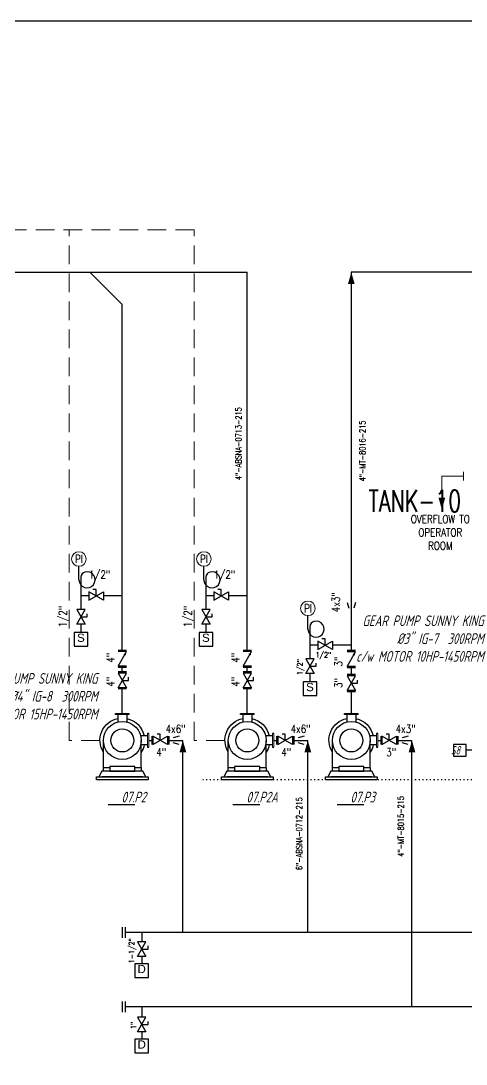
# Model space of a CAD drawing. Extents: x -29512 to 147477, y -5232 to 39709.
# Drawn here: x 140694.6 to 140736.3, y 9147.7 to 9245.5 of the extents above; entities that cross this region are included whole.
import ezdxf
from ezdxf.enums import TextEntityAlignment as Align

# ---------------------------------------------------------------- set-up
doc = ezdxf.new("R2010")
doc.units = 0
for name, pattern in [('ASSI', [16, 10, -2, 2, -2]), ('DOTTED', [0.25, 0, -0.25]), ('HIDDEN', [0.375, 0.25, -0.125])]:
    doc.linetypes.add(name, pattern=pattern)
doc.layers.get('0').update_dxf_attribs({"linetype": 'CONTINUOUS'})
for name, color, linetype, lineweight in [('DIMENSI', 20, 'CONTINUOUS', 9), ('FITTING', 7, 'CONTINUOUS', 13), ('TAG', 140, 'CONTINUOUS', 13)]:
    doc.layers.add(name, color=color, linetype=linetype, lineweight=lineweight)
for name, color, linetype in [('DIMENSION', 3, 'CONTINUOUS'), ('HATCH', 4, 'CONTINUOUS'), ('NUVOLA', 6, 'CONTINUOUS'), ('P-707D', 7, 'CONTINUOUS'), ('RED', 1, 'CONTINUOUS'), ('roller', 11, 'CONTINUOUS'), ('S', 7, 'CONTINUOUS')]:
    doc.layers.add(name, color=color, linetype=linetype)
doc.styles.add('A3', font='arial.ttf', dxfattribs={"height": 0.3})
doc.styles.add('Romans100', font='romans.shx', dxfattribs={"width": 0.8, "height": 200})
doc.styles.add('S', font='ITALIC', dxfattribs={"height": 6})
doc.styles.add('S25', font='SIMPLEX', dxfattribs={"width": 0.8, "height": 0.25})
doc.styles.add('S3S', font='SIMPLEX', dxfattribs={"width": 0.7, "height": 0.3})
doc.styles.add('STYLE4', font='isocp.shx', dxfattribs={"width": 0.8, "oblique": 15, "height": 2})

# ---------------------------------------------------------------- blocks, each defined once
blk = doc.blocks.new('PRESA', base_point=(1.75, 0.1))
for p, q in [((1.5, 0.1), (1.5, 0.6)), ((1.5, 0.6), (2, 0.6)), ((2, 0.6), (2, 0.1)), ((2, 0.1), (1.5, 0.1))]:
    blk.add_line(p, q)
at = {"style": 'S', "width": 1.2}
blk.add_attdef('1', text='', height=0.3, dxfattribs=at).set_placement((1.75, 0.2), align=Align.CENTER)
blk = doc.blocks.new('FRECC2', base_point=(19.5, 44))
at = {"layer": 'RED'}
blk.add_solid([(19.5, 44), (19.85, 44.1), (19.85, 43.9)], dxfattribs=at)

msp = doc.modelspace()

# ---------------------------------------------------------------- linework, layer by layer
at = {"color": 4, "lineweight": 20}
for p, q in [((140736.0911, 9202.7981), (140734.0477, 9202.7981)), ((140734.0477, 9202.7981), (140734.0477, 9199.6674))]:
    msp.add_line(p, q, dxfattribs=at)
for p, q in [((140702.3074, 9191.1731), (140700.9305, 9191.9599)), ((140700.9305, 9191.1731), (140702.3074, 9191.9599)), ((140700.9305, 9191.9599), (140700.9305, 9191.1731)), ((140701.619, 9192.1566), (140701.3239, 9192.1566)), ((140701.619, 9191.5665), (140701.619, 9192.1566)), ((140702.3074, 9191.9599), (140702.3074, 9191.1731)), ((140714.029, 9191.1731), (140712.6521, 9191.9599)), ((140712.6521, 9191.1731), (140714.029, 9191.9599)), ((140712.6521, 9191.9599), (140712.6521, 9191.1731)), ((140713.3405, 9192.1566), (140713.0455, 9192.1566)), ((140713.3405, 9191.5665), (140713.3405, 9192.1566)), ((140714.029, 9191.9599), (140714.029, 9191.1731)), ((140699.8082, 9188.9097), (140700.595, 9190.2867)), ((140699.8082, 9190.2867), (140700.595, 9188.9097)), ((140700.595, 9190.2867), (140699.8082, 9190.2867)), ((140711.5297, 9188.9097), (140712.3165, 9190.2867)), ((140711.5297, 9190.2867), (140712.3165, 9188.9097)), ((140712.3165, 9190.2867), (140711.5297, 9190.2867)), ((140700.2016, 9189.5982), (140700.7917, 9189.5982)), ((140700.7917, 9189.5982), (140700.7917, 9189.8933)), ((140711.9231, 9189.5982), (140712.5132, 9189.5982)), ((140712.5132, 9189.5982), (140712.5132, 9189.8933)), ((140700.595, 9188.9097), (140699.8082, 9188.9097)), ((140712.3165, 9188.9097), (140711.5297, 9188.9097)), ((140723.786, 9186.5498), (140722.4091, 9187.3366)), ((140722.4091, 9186.5498), (140723.786, 9187.3366)), ((140722.4091, 9187.3366), (140722.4091, 9186.5498)), ((140723.0976, 9187.5333), (140722.8025, 9187.5333)), ((140723.0976, 9186.9432), (140723.0976, 9187.5333)), ((140723.786, 9187.3366), (140723.786, 9186.5498)), ((140721.2868, 9184.2865), (140722.0736, 9185.6634)), ((140721.2868, 9185.6634), (140722.0736, 9184.2865)), ((140722.0736, 9185.6634), (140721.2868, 9185.6634)), ((140722.2703, 9184.9749), (140722.2703, 9185.27)), ((140703.6839, 9182.9642), (140704.4707, 9184.3411)), ((140703.6839, 9184.3411), (140704.4707, 9182.9642)), ((140704.4707, 9184.3411), (140703.6839, 9184.3411)), ((140715.4054, 9182.9642), (140716.1922, 9184.3411)), ((140715.4054, 9184.3411), (140716.1922, 9182.9642)), ((140716.1922, 9184.3411), (140715.4054, 9184.3411)), ((140722.0736, 9184.2865), (140721.2868, 9184.2865)), ((140721.6802, 9184.9749), (140722.2703, 9184.9749)), ((140704.0773, 9183.6526), (140704.6674, 9183.6526)), ((140704.6674, 9183.6526), (140704.6674, 9183.9477)), ((140715.7988, 9183.6526), (140716.3889, 9183.6526)), ((140716.3889, 9183.6526), (140716.3889, 9183.9477)), ((140725.1625, 9182.6986), (140725.9493, 9184.0755)), ((140725.1625, 9184.0755), (140725.9493, 9182.6986)), ((140725.9493, 9184.0755), (140725.1625, 9184.0755)), ((140725.5559, 9183.3871), (140726.146, 9183.3871)), ((140726.146, 9183.3871), (140726.146, 9183.6821)), ((140704.4707, 9182.9642), (140703.6839, 9182.9642)), ((140716.1922, 9182.9642), (140715.4054, 9182.9642)), ((140725.9493, 9182.6986), (140725.1625, 9182.6986)), ((140706.9476, 9178.4199), (140706.9476, 9177.6331)), ((140708.3246, 9177.6331), (140706.9476, 9178.4199)), ((140706.9476, 9177.6331), (140708.3246, 9178.4199)), ((140707.6361, 9178.6166), (140707.341, 9178.6166)), ((140707.6361, 9178.0265), (140707.6361, 9178.6166)), ((140708.3246, 9178.4199), (140708.3246, 9177.6331)), ((140720.0461, 9177.6331), (140718.6692, 9178.4199)), ((140718.6692, 9177.6331), (140720.0461, 9178.4199)), ((140718.6692, 9178.4199), (140718.6692, 9177.6331)), ((140719.3576, 9178.6166), (140719.0626, 9178.6166)), ((140719.3576, 9178.0265), (140719.3576, 9178.6166)), ((140720.0461, 9178.4199), (140720.0461, 9177.6331)), ((140729.8031, 9177.6331), (140728.4262, 9178.4199)), ((140728.4262, 9177.6331), (140729.8031, 9178.4199)), ((140728.4262, 9178.4199), (140728.4262, 9177.6331)), ((140729.1147, 9178.6166), (140728.8196, 9178.6166)), ((140729.1147, 9178.0265), (140729.1147, 9178.6166)), ((140729.8031, 9178.4199), (140729.8031, 9177.6331)), ((140705.5071, 9157.7817), (140706.2939, 9159.1586)), ((140705.5071, 9159.1586), (140706.2939, 9157.7817)), ((140706.2939, 9159.1586), (140705.5071, 9159.1586)), ((140706.4906, 9158.4701), (140706.4906, 9158.7652)), ((140706.2939, 9157.7817), (140705.5071, 9157.7817)), ((140705.9005, 9158.4701), (140706.4906, 9158.4701)), ((140705.5071, 9150.709), (140706.2939, 9152.0859)), ((140705.5071, 9152.0859), (140706.2939, 9150.709)), ((140706.2939, 9152.0859), (140705.5071, 9152.0859)), ((140705.9005, 9151.3974), (140706.4906, 9151.3974)), ((140706.4906, 9151.3974), (140706.4906, 9151.6925)), ((140706.2939, 9150.709), (140705.5071, 9150.709))]:
    msp.add_line(p, q)
at = {"color": 7, "lineweight": 20}
for centre in [(140700.0106, 9195.0287), (140711.7322, 9195.0287), (140721.4892, 9190.4054)]:
    msp.add_circle(centre, 0.6834, dxfattribs=at)
at = {"color": 4, "lineweight": 20}
msp.add_solid([(140734.0477, 9199.6674), (140734.3624, 9200.7689), (140733.733, 9200.7689)], dxfattribs=at)
at = {"layer": 'DIMENSI', "color": 0, "linetype": 'ByBlock', "lineweight": 9}
for points in [[(140704.7211, 9180.5539), (140703.4335, 9180.5539)], [(140704.7211, 9180.4562), (140703.4335, 9180.4562)], [(140716.4426, 9180.5539), (140715.155, 9180.5539)], [(140716.4426, 9180.4562), (140715.155, 9180.4562)], [(140726.1997, 9180.5539), (140724.9121, 9180.5539)], [(140726.1997, 9180.4562), (140724.9121, 9180.4562)], [(140706.4558, 9177.3827), (140706.4558, 9178.6703)], [(140706.5535, 9177.3827), (140706.5535, 9178.6703)], [(140718.1773, 9177.3827), (140718.1773, 9178.6703)], [(140718.275, 9177.3827), (140718.275, 9178.6703)], [(140727.9344, 9177.3827), (140727.9344, 9178.6703)], [(140728.032, 9177.3827), (140728.032, 9178.6703)]]:
    msp.add_lwpolyline(points, close=True, dxfattribs=at)
at = {"layer": 'DIMENSION', "color": 4, "linetype": 'HIDDEN', "lineweight": 13, "ltscale": 7}
for p, q in [((140710.8273, 9225.8617), (140621.1031, 9225.8617)), ((140699.1057, 9178.0265), (140699.1057, 9225.8617)), ((140710.8273, 9178.0265), (140710.8273, 9225.8617)), ((140701.982, 9178.0265), (140699.1057, 9178.0265)), ((140713.7035, 9178.0265), (140710.8273, 9178.0265))]:
    msp.add_line(p, q, dxfattribs=at)
at = {"layer": 'DIMENSION', "color": 0, "linetype": 'ByBlock', "ltscale": 0.5}
for p, q in [((140725.5559, 9221.8995), (140725.5559, 9186.45)), ((140801.1622, 9221.8995), (140725.5559, 9221.8995)), ((140700.9305, 9191.5665), (140700.2016, 9191.5665)), ((140700.2016, 9191.5665), (140700.2016, 9190.2867)), ((140704.0773, 9191.5665), (140702.3074, 9191.5665)), ((140712.6521, 9191.5665), (140711.9231, 9191.5665)), ((140711.9231, 9191.5665), (140711.9231, 9190.2867)), ((140715.7988, 9191.5665), (140714.029, 9191.5665)), ((140700.2016, 9188.9097), (140700.2016, 9188.149)), ((140711.9231, 9188.9097), (140711.9231, 9188.149)), ((140721.6802, 9186.9432), (140721.6802, 9185.6634)), ((140722.4091, 9186.9432), (140721.6802, 9186.9432)), ((140725.5559, 9186.9432), (140723.786, 9186.9432)), ((140721.6802, 9184.2865), (140721.6802, 9183.5257)), ((140725.5559, 9182.5834), (140725.5559, 9180.5539)), ((140703.4335, 9180.4562), (140703.4335, 9180.5539)), ((140715.155, 9180.4562), (140715.155, 9180.5539)), ((140724.9121, 9180.4562), (140724.9121, 9180.5539)), ((140704.08, 9160.534), (140704.08, 9159.5152)), ((140704.3417, 9160.534), (140704.3417, 9159.5152)), ((140705.9005, 9160.0246), (140705.9005, 9159.1586)), ((140705.9005, 9157.7817), (140705.9005, 9157.1065)), ((140704.08, 9153.5709), (140704.08, 9152.5521)), ((140704.3417, 9153.5709), (140704.3417, 9152.5521)), ((140705.9005, 9153.0615), (140705.9005, 9152.0859)), ((140705.9005, 9150.709), (140705.9005, 9150.0338))]:
    msp.add_line(p, q, dxfattribs=at)
at = {"layer": 'DIMENSION', "color": 6, "linetype": 'ByBlock', "ltscale": 0.5}
for p, q in [((140704.4707, 9186.465), (140703.6839, 9186.465)), ((140716.1922, 9186.465), (140715.4054, 9186.465)), ((140725.9493, 9186.45), (140725.1625, 9186.45)), ((140704.4707, 9184.8576), (140703.6839, 9184.8576)), ((140704.4707, 9184.4563), (140703.6839, 9184.4563)), ((140716.1922, 9184.8576), (140715.4054, 9184.8576)), ((140716.1922, 9184.4563), (140715.4054, 9184.4563)), ((140725.9493, 9184.8426), (140725.1625, 9184.8426)), ((140725.9493, 9184.1908), (140725.1625, 9184.1908)), ((140704.4707, 9182.8489), (140703.6839, 9182.8489)), ((140716.1922, 9182.8489), (140715.4054, 9182.8489)), ((140725.9493, 9182.5834), (140725.1625, 9182.5834)), ((140706.8324, 9178.4199), (140706.8324, 9177.6331)), ((140708.4398, 9178.4199), (140708.4398, 9177.6331)), ((140718.5539, 9178.4199), (140718.5539, 9177.6331)), ((140720.1613, 9178.4199), (140720.1613, 9177.6331)), ((140728.311, 9178.4199), (140728.311, 9177.6331)), ((140729.9184, 9178.4199), (140729.9184, 9177.6331))]:
    msp.add_line(p, q, dxfattribs=at)
at = {"layer": 'DIMENSION', "color": 1}
for p, q in [((140702.7376, 9172.0194), (140705.2672, 9172.0194)), ((140714.4591, 9172.0194), (140716.9887, 9172.0194)), ((140724.2162, 9172.0194), (140726.7458, 9172.0194))]:
    msp.add_line(p, q, dxfattribs=at)
at = {"layer": 'DIMENSION', "color": 6, "linetype": 'ByBlock', "ltscale": 0.5}
msp.add_lwpolyline([(140940.703, 9031.1599), (140590.0902, 9031.1599), (140590.0902, 9245.4583), (140940.703, 9245.4583)], close=True, dxfattribs=at)
at = {"layer": 'DIMENSION', "color": 0, "linetype": 'ByBlock', "ltscale": 0.5}
for points in [[(140703.6537, 9180.4562), (140703.6537, 9179.752)], [(140704.5008, 9180.4562), (140704.5008, 9179.752)], [(140704.7211, 9180.4562), (140704.7211, 9180.5539)], [(140715.3752, 9180.4562), (140715.3752, 9179.752)], [(140716.2224, 9180.4562), (140716.2224, 9179.752)], [(140716.4426, 9180.4562), (140716.4426, 9180.5539)], [(140725.1323, 9180.4562), (140725.1323, 9179.752)], [(140725.9794, 9180.4562), (140725.9794, 9179.752)], [(140726.1997, 9180.4562), (140726.1997, 9180.5539)], [(140706.4558, 9178.45), (140705.8028, 9178.45)], [(140706.5535, 9178.6703), (140706.4558, 9178.6703)], [(140718.1773, 9178.45), (140717.5243, 9178.45)], [(140718.275, 9178.6703), (140718.1773, 9178.6703)], [(140727.9344, 9178.45), (140727.2814, 9178.45)], [(140728.032, 9178.6703), (140727.9344, 9178.6703)], [(140702.3005, 9175.4966), (140702.3005, 9178.0265)], [(140706.4558, 9177.6029), (140705.8028, 9177.6029)], [(140705.854, 9175.4966), (140705.854, 9178.0265)], [(140706.4558, 9177.3827), (140706.5535, 9177.3827)], [(140714.022, 9175.4966), (140714.022, 9178.0265)], [(140718.1773, 9177.6029), (140717.5243, 9177.6029)], [(140717.5756, 9175.4966), (140717.5756, 9178.0265)], [(140718.1773, 9177.3827), (140718.275, 9177.3827)], [(140723.7791, 9175.4966), (140723.7791, 9178.0265)], [(140727.9344, 9177.6029), (140727.2814, 9177.6029)], [(140727.3326, 9175.4966), (140727.3326, 9178.0265)], [(140727.9344, 9177.3827), (140728.032, 9177.3827)], [(140705.2606, 9175.4966), (140705.854, 9175.4966), (140705.854, 9175.1567), (140702.3005, 9175.1567), (140702.3005, 9175.4966), (140702.8939, 9175.4966)], [(140716.9822, 9175.4966), (140717.5756, 9175.4966), (140717.5756, 9175.1567), (140714.022, 9175.1567), (140714.022, 9175.4966), (140714.6155, 9175.4966)], [(140726.7392, 9175.4966), (140727.3326, 9175.4966), (140727.3326, 9175.1567), (140723.7791, 9175.1567), (140723.7791, 9175.4966), (140724.3725, 9175.4966)], [(140706.2733, 9174.6233), (140705.9913, 9175.1567), (140702.1633, 9175.1567), (140701.8813, 9174.6233)], [(140705.9913, 9174.6233), (140702.1633, 9174.6233)], [(140717.9948, 9174.6233), (140717.7128, 9175.1567), (140713.8848, 9175.1567), (140713.6028, 9174.6233)], [(140717.7128, 9174.6233), (140713.8848, 9174.6233)], [(140727.7518, 9174.6233), (140727.4699, 9175.1567), (140723.6418, 9175.1567), (140723.3599, 9174.6233)], [(140727.4699, 9174.6233), (140723.6418, 9174.6233)]]:
    msp.add_lwpolyline(points, dxfattribs=at)
for points in [[(140702.3005, 9176.9159, -0.5224731), (140703.6537, 9180.0785)], [(140704.5008, 9180.0785, -0.2994123), (140706.1293, 9178.45)], [(140714.022, 9176.9159, -0.5224731), (140715.3752, 9180.0785)], [(140716.2224, 9180.0785, -0.2994123), (140717.8508, 9178.45)], [(140723.7791, 9176.9159, -0.5224731), (140725.1323, 9180.0785)], [(140725.9794, 9180.0785, -0.2994123), (140727.6079, 9178.45)], [(140706.1293, 9177.6029, -0.0889988), (140705.854, 9176.9159)], [(140717.8508, 9177.6029, -0.0889988), (140717.5756, 9176.9159)], [(140727.6079, 9177.6029, -0.0889988), (140727.3326, 9176.9159)]]:
    msp.add_lwpolyline(points, format="xyb", dxfattribs=at)
at = {"layer": 'DIMENSION', "color": 3, "linetype": 'ByBlock', "ltscale": 0.5}
msp.add_lwpolyline([(140736.3171, 9177.6567), (140735.1361, 9177.6567), (140735.1361, 9176.5659), (140736.3171, 9176.5659)], close=True, dxfattribs=at)
at = {"layer": 'DIMENSION', "color": 0, "linetype": 'ByBlock', "ltscale": 0.5}
for points in [[(140705.2606, 9175.5787), (140702.8939, 9175.5787), (140702.8939, 9175.1567), (140705.2606, 9175.1567)], [(140716.9822, 9175.5787), (140714.6155, 9175.5787), (140714.6155, 9175.1567), (140716.9822, 9175.1567)], [(140726.7392, 9175.5787), (140724.3725, 9175.5787), (140724.3725, 9175.1567), (140726.7392, 9175.1567)], [(140706.5011, 9174.3432), (140701.6535, 9174.3432), (140701.6535, 9174.6233), (140706.5011, 9174.6233)], [(140718.2226, 9174.3432), (140713.375, 9174.3432), (140713.375, 9174.6233), (140718.2226, 9174.6233)], [(140727.9797, 9174.3432), (140723.1321, 9174.3432), (140723.1321, 9174.6233), (140727.9797, 9174.6233)]]:
    msp.add_lwpolyline(points, close=True, dxfattribs=at)
for centre, radius in [((140704.0773, 9178.0265), 1.7768), ((140715.7988, 9178.0265), 1.7768), ((140725.5559, 9178.0265), 1.7768), ((140704.0773, 9178.0265), 1.0754), ((140715.7988, 9178.0265), 1.0754), ((140725.5559, 9178.0265), 1.0754)]:
    msp.add_circle(centre, radius, dxfattribs=at)
msp.add_solid([(140725.5559, 9221.8995), (140725.8706, 9220.798), (140725.2411, 9220.798)], dxfattribs=at)
at = {"layer": 'FITTING', "lineweight": 20}
msp.add_line((140736.0911, 9203.2103), (140736.0911, 9202.386), dxfattribs=at)
at = {"layer": 'HATCH', "color": 7}
for p, q in [((140700.0106, 9193.0787), (140700.0106, 9194.3453)), ((140711.7322, 9193.0787), (140711.7322, 9194.3453)), ((140700.2016, 9193.3269), (140700.2016, 9191.5665)), ((140711.9231, 9193.3269), (140711.9231, 9191.5665)), ((140721.4892, 9188.4554), (140721.4892, 9189.722)), ((140721.6802, 9188.7036), (140721.6802, 9186.9432))]:
    msp.add_line(p, q, dxfattribs=at)
at = {"layer": 'HATCH', "color": 7, "linetype": 'DOTTED'}
msp.add_line((140836.2787, 9174.3432), (140711.6438, 9174.3432), dxfattribs=at)
at = {"layer": 'HATCH', "color": 7}
for centre, radius, start, end in [((140700.7674, 9193.0787), 0.7567, 180, 104.84939), ((140700.7016, 9193.3269), 0.5, 104.84939, 180), ((140712.4889, 9193.0787), 0.7567, 180, 104.84939), ((140712.4231, 9193.3269), 0.5, 104.84939, 180), ((140722.246, 9188.4554), 0.7567, 180, 104.84939), ((140722.1802, 9188.7036), 0.5, 104.84939, 180)]:
    msp.add_arc(centre, radius, start, end, dxfattribs=at)
at = {"layer": 'P-707D', "color": 1, "lineweight": 25}
for p, q in [((140621.1031, 9221.8995), (140715.7988, 9221.8995)), ((140701.0458, 9221.8995), (140704.0773, 9218.868)), ((140715.7988, 9186.465), (140715.7988, 9221.8995)), ((140704.0773, 9186.465), (140704.0773, 9218.868)), ((140704.0773, 9184.4563), (140704.0773, 9184.8576)), ((140715.7988, 9184.4563), (140715.7988, 9184.8576)), ((140725.5559, 9184.8426), (140725.5559, 9184.1908)), ((140704.0773, 9180.5539), (140704.0773, 9182.8489)), ((140715.7988, 9180.5539), (140715.7988, 9182.8489)), ((140709.7448, 9160.0157), (140709.7585, 9178.0265)), ((140721.4663, 9160.0157), (140721.48, 9178.0265)), ((140728.032, 9178.0265), (140728.311, 9178.0265)), ((140739.9797, 9160.0186), (140704.3417, 9160.0246))]:
    msp.add_line(p, q, dxfattribs=at)
at = {"layer": 'P-707D'}
for p, q in [((140706.5535, 9178.0265), (140706.8324, 9178.0265)), ((140708.4398, 9178.0265), (140709.7585, 9178.0265)), ((140718.275, 9178.0265), (140718.5539, 9178.0265)), ((140720.1613, 9178.0265), (140721.48, 9178.0265)), ((140729.9184, 9178.0265), (140731.2485, 9178.0265)), ((140731.2485, 9153.0526), (140731.2485, 9178.0265)), ((140836.9134, 9153.0526), (140704.3417, 9153.0615))]:
    msp.add_line(p, q, dxfattribs=at)
at = {"layer": 'P-707D', "color": 1, "linetype": 'ASSI'}
msp.add_line((140737.6944, 9177.1113), (140736.3171, 9177.1113), dxfattribs=at)
at = {"layer": 'RED', "color": 0}
msp.add_solid([(140731.2485, 9178.0265), (140730.9338, 9176.9249), (140731.5633, 9176.9249)], dxfattribs=at)
at = {"layer": 'roller', "color": 0, "linetype": 'ByBlock', "lineweight": 9}
for p, q in [((140702.5353, 9174.3432), (140705.6192, 9174.3432)), ((140702.5353, 9174.3432), (140705.6192, 9174.3432)), ((140714.2569, 9174.3432), (140717.3407, 9174.3432)), ((140714.2569, 9174.3432), (140717.3407, 9174.3432)), ((140724.0139, 9174.3432), (140727.0978, 9174.3432)), ((140724.0139, 9174.3432), (140727.0978, 9174.3432))]:
    msp.add_line(p, q, dxfattribs=at)
at = {"layer": 'S'}
for p, q in [((140725.1625, 9190.9609), (140725.3198, 9190.4101)), ((140725.9493, 9190.9609), (140725.7919, 9190.4101)), ((140704.4707, 9186.3498), (140703.6839, 9186.3498)), ((140703.6839, 9184.9729), (140704.4707, 9186.3498)), ((140716.1922, 9186.3498), (140715.4054, 9186.3498)), ((140715.4054, 9184.9729), (140716.1922, 9186.3498)), ((140725.9493, 9186.3348), (140725.1625, 9186.3348)), ((140725.1625, 9184.9578), (140725.9493, 9186.3348)), ((140704.4707, 9184.9729), (140703.6839, 9184.9729)), ((140716.1922, 9184.9729), (140715.4054, 9184.9729)), ((140725.9493, 9184.9578), (140725.1625, 9184.9578)), ((140709.401, 9178.4199), (140708.8503, 9178.2625)), ((140721.1226, 9178.4199), (140720.5718, 9178.2625)), ((140730.8796, 9178.4199), (140730.3289, 9178.2625)), ((140709.401, 9177.6331), (140708.8503, 9177.7904)), ((140721.1226, 9177.6331), (140720.5718, 9177.7904)), ((140730.8796, 9177.6331), (140730.3289, 9177.7904))]:
    msp.add_line(p, q, dxfattribs=at)
for points in [[(140704.4707, 9186.3498), (140704.4056, 9185.9933), (140704.1928, 9186.1166)], [(140716.1922, 9186.3498), (140716.1272, 9185.9933), (140715.9144, 9186.1166)], [(140725.9493, 9186.3348), (140725.8842, 9185.9782), (140725.6714, 9186.1015)]]:
    msp.add_solid(points, dxfattribs=at)

# ---------------------------------------------------------------- block references
ref = msp.add_blockref('PRESA', (140700.2016, 9186.8582), dxfattribs=dict(xscale=-2.581460861898449, yscale=2.581460861912547, zscale=2.581460861912586))
ref.add_attrib('1', 'S', dxfattribs={"height": 0.7744, "style": 'A3'}).set_placement((140700.1954, 9187.261), align=Align.CENTER)
ref = msp.add_blockref('PRESA', (140711.9231, 9186.8582), dxfattribs=dict(xscale=-2.581460861898449, yscale=2.581460861912547, zscale=2.581460861912586))
ref.add_attrib('1', 'S', dxfattribs={"height": 0.7744, "style": 'A3'}).set_placement((140711.917, 9187.261), align=Align.CENTER)
ref = msp.add_blockref('PRESA', (140721.6802, 9182.235), dxfattribs=dict(xscale=-2.581460861898449, yscale=2.581460861912547, zscale=2.581460861912586))
ref.add_attrib('1', 'S', dxfattribs={"height": 0.7744, "style": 'A3'}).set_placement((140721.674, 9182.6377), align=Align.CENTER)
at = {"xscale": -3.147229885304114, "yscale": 3.147229885304114, "zscale": 3.147229885305824, "rotation": 90.00000000000001}
for p in [(140709.7585, 9178.0265), (140721.48, 9178.0265)]:
    msp.add_blockref('FRECC2', p, dxfattribs=at)
ref = msp.add_blockref('PRESA', (140705.9005, 9155.8158), dxfattribs=dict(xscale=-2.581460861898449, yscale=2.581460861912547, zscale=2.581460861912586))
ref.add_attrib('1', 'D', dxfattribs={"height": 0.7744, "style": 'A3'}).set_placement((140705.8943, 9156.2185), align=Align.CENTER)
ref = msp.add_blockref('PRESA', (140705.9005, 9148.7431), dxfattribs=dict(xscale=-2.581460861898449, yscale=2.581460861912547, zscale=2.581460861912586))
ref.add_attrib('1', 'D', dxfattribs={"height": 0.7744, "style": 'A3'}).set_placement((140705.8943, 9149.1458), align=Align.CENTER)

# ---------------------------------------------------------------- texts
at = {"layer": 'DIMENSION', "color": 2, "insert": (140737.9658, 9187.5701), "char_height": 1, "attachment_point": 6, "style": 'STYLE4'}
msp.add_mtext('{GEAR PUMP SUNNY KING\\P %%C3" IG-7  300RPM\\Pc/w MOTOR 10HP-1450RPM\\P}', dxfattribs=at)
at = {"layer": 'DIMENSION', "color": 2, "insert": (140701.749, 9182.1689), "char_height": 1, "width": 24.255625, "attachment_point": 6, "style": 'STYLE4'}
msp.add_mtext('{GEAR PUMP SUNNY KING\\P %%C4" IG-8  300RPM\\Pc/w MOTOR 15HP-1450RPM\\P}', dxfattribs=at)
at = {"layer": 'DIMENSION', "color": 6, "insert": (140735.7599, 9177.499), "char_height": 0.78681, "attachment_point": 3, "style": 'STYLE4'}
msp.add_mtext('S8', dxfattribs=at)
at = {"layer": 'DIMENSION', "color": 1, "char_height": 1, "attachment_point": 1, "style": 'STYLE4'}
for s, insert in [('07.P2}', (140704.0016, 9173.2159)), ('07.P2A}', (140715.7232, 9173.2159)), ('07.P3}', (140725.4802, 9173.2159))]:
    msp.add_mtext(s, dxfattribs=dict(at, insert=insert))
at = {"layer": 'NUVOLA', "color": 0, "insert": (140727.1659, 9201.4856), "char_height": 2.0244, "width": 33.588012, "attachment_point": 1, "style": 'S3S'}
msp.add_mtext('TANK-10}', dxfattribs=at)
at = {"layer": 'S', "color": 2, "style": 'S25', "width": 0.8}
for s, p in [('4"-ABSNA-0713-215', (140715.2512, 9209.2499)), ('6"-ABSNA-0712-215', (140720.9506, 9172.7086))]:
    msp.add_text(s, height=0.5646, rotation=90, dxfattribs=at).set_placement(p, align=Align.RIGHT)
at = {"layer": 'S', "style": 'S25', "width": 0.8}
for s, height, p in [('4"-MT-8016-215', 0.564567, (140726.8764, 9207.9984)), ('1/2"', 0.5, (140720.9823, 9185.6453)), ('4"-MT-8015-215', 0.564567, (140730.4793, 9172.8134)), ('1-1/2"', 0.5, (140705.2026, 9159.4913)), ('1"', 0.5, (140705.3676, 9151.6657))]:
    msp.add_text(s, height=height, rotation=90, dxfattribs=at).set_placement(p, align=Align.RIGHT)
msp.add_text('1/2"', height=0.5, dxfattribs=at).set_placement((140723.6845, 9185.794), align=Align.RIGHT)
at = {"layer": 'TAG', "color": 6, "lineweight": 20, "style": 'Romans100', "width": 0.8}
for s, p in [('1/2"', (140702.949, 9193.1905)), ('1/2"', (140714.6706, 9193.1905)), ('4x6"', (140710.0116, 9178.7301)), ('4x6"', (140721.7332, 9178.7301)), ('4x3"', (140731.5904, 9178.7301)), ('4"', (140708.1908, 9176.5566)), ('4"', (140719.9124, 9176.5566)), ('3"', (140729.759, 9176.5393))]:
    msp.add_text(s, height=0.75, dxfattribs=at).set_placement(p, align=Align.RIGHT)
for s, p in [('4x3"', (140724.4695, 9191.9112)), ('1/2"', (140698.8647, 9190.6375)), ('1/2"', (140710.5862, 9190.6375)), ('4"', (140703.3406, 9186.2408)), ('4"', (140715.0621, 9186.2408)), ('3"', (140724.7144, 9185.8745)), ('4"', (140703.3406, 9183.9815)), ('4"', (140715.0621, 9183.9815)), ('3"', (140724.7144, 9183.8658))]:
    msp.add_text(s, height=0.75, rotation=90, dxfattribs=at).set_placement(p, align=Align.RIGHT)
at = {"layer": 'TAG', "color": 6, "lineweight": 20, "char_height": 0.75, "width": 7.302947, "attachment_point": 5, "style": 'Romans100'}
for s, insert in [('{OVERFLOW TO OPERATOR ROOM\\P}', (140733.9025, 9197.5166)), ('{PI}', (140700.0194, 9195.0293)), ('{PI}', (140711.7409, 9195.0293)), ('{PI}', (140721.498, 9190.406))]:
    msp.add_mtext(s, dxfattribs=dict(at, insert=insert))

doc.saveas('drawing.dxf')
